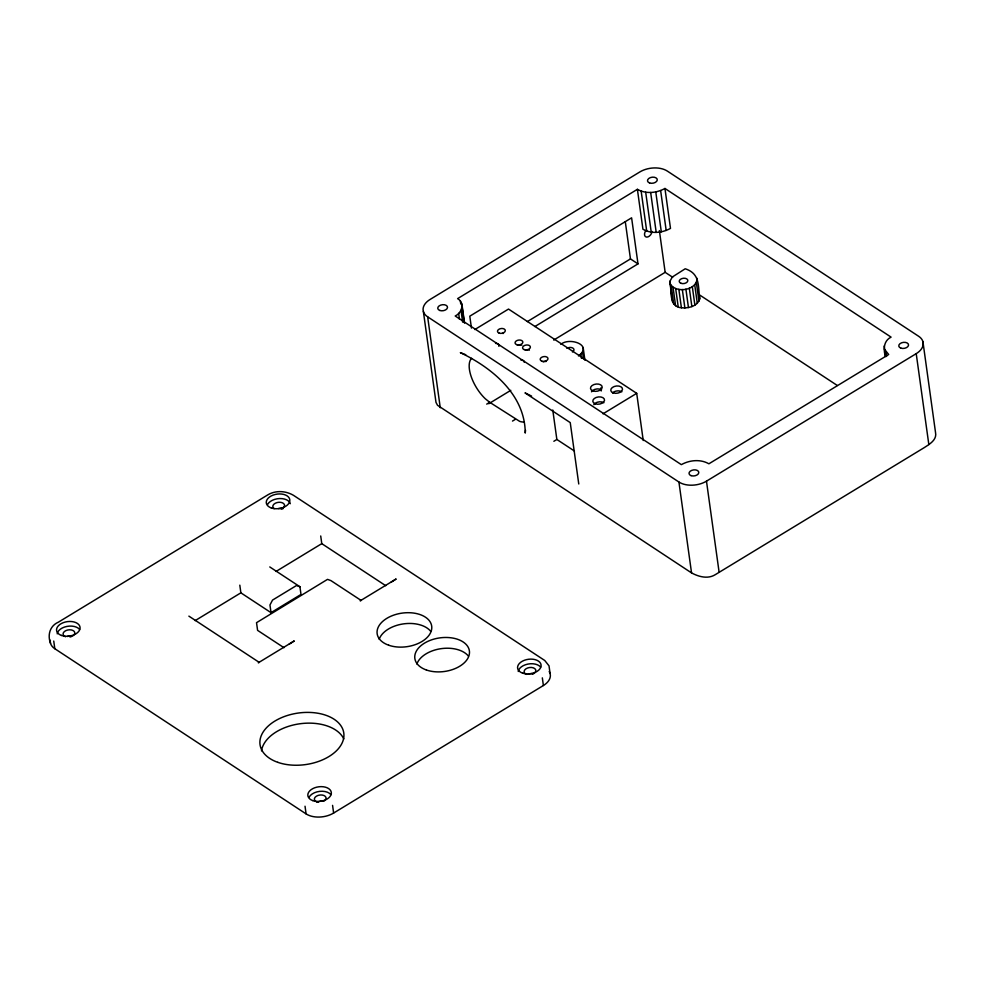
<?xml version="1.0" encoding="UTF-8"?>
<svg xmlns="http://www.w3.org/2000/svg" width="985" height="985" viewBox="0 0 985 985"><rect width="100%" height="100%" fill="white"/><g stroke="black" fill="none" stroke-linecap="round" stroke-linejoin="round"><path stroke-width="1.48" d="M525.534 430.236L525.239 433.068C525.153 394.813 492.02 367.725 460.34 352.63L465.757 354.76M884.407 349.146L888.679 354.502L708.892 463.8C700.47 458.961 689.623 460.02 681.349 464.649L455.193 315.988C461.965 312.947 465.055 302.777 457.606 298.627L637.393 189.317C645.828 194.156 656.663 193.097 664.949 188.467L891.093 337.129C883.508 340.748 883.274 349.478 885.429 356.533M578.454 355.93C593.598 344.848 569.084 336.932 560.871 344.368M669.899 281.341L672.324 276.994L685.228 268.77C700.224 273.719 697.959 285.453 699.719 298.923C697.54 306.372 688.256 308.502 681.398 307.763C668.322 306.778 671.942 290.267 669.899 281.341L672.607 301.976M670.046 283.557C675.341 293.825 697.109 290.513 697.011 278.299M423.378 311.494L435.986 402.373L437.512 405.278L691.544 572.901C698.685 576.767 707.883 579.328 715.307 574.649L924.275 447.609C929.471 444.21 937.129 439.913 935.528 432.513L922.92 341.623M289.196 644.153L294.281 640.915L258.316 662.782L259.227 662.376L188.874 616.13M391.07 582.221L396.155 578.983L360.202 600.838L361.101 600.431L330.948 580.621L327.525 579.365L256.531 622.68L257.59 630.363L283.975 647.699M474.819 329.544L508.506 309.068L636.704 393.335L643.242 440.517M527.369 321.59L630.462 258.92L637.997 263.869L534.904 326.54M553.73 340.071L665.158 272.328L672.706 277.277M486.713 404.121L489.705 402.299L519.637 421.346A27.605 12.509 58.7 0 0 523.589 421.999M488.757 403.739L510.784 390.343M512.495 421.075L515.487 419.253M195.153 620.624L240.869 592.835L271.023 612.658L300.991 594.435L299.933 586.764L269.779 566.941M276.059 571.435L321.775 543.646L385.738 585.693M553.865 441.28L556.857 439.47L574.452 451.031M603.005 413.823L636.704 393.335M427.65 316.838L678.924 482.022A19.663 12.103 -7.9 0 0 706.479 481.16L916.222 353.652A19.663 12.103 -7.9 0 0 918.648 336.279L667.362 171.107A19.663 12.103 -7.9 0 0 639.819 171.956L430.063 299.477A19.663 12.103 -7.9 0 0 427.65 316.838L440.258 407.728M50.321 640.213A19.663 12.103 -7.9 0 0 54.815 648.721L306.089 813.893A19.663 12.103 -7.9 0 0 333.632 813.044L543.388 685.523A19.663 12.103 -7.9 0 0 549.199 671.536M637.393 189.317L642.934 229.234C651.356 234.073 662.203 233.014 670.489 228.385L664.949 188.467M299.933 586.764L296.51 585.509L272.537 600.087L269.964 604.975L271.023 612.658M531.604 396.105L525.017 392.88L570.241 422.614L578.761 483.98M699.128 294.65L837.287 385.467M489.705 402.299L485.383 398.839A27.605 12.509 58.7 0 1 471.63 358.294M916.222 353.652L928.83 444.531M885.934 352.051L886.549 356.484M884.185 345.994L885.613 356.336M696.395 282.744L698.944 301.164M694.733 284.862L697.294 303.281M692.32 286.709L694.881 305.128M689.315 288.162L691.864 306.581M685.905 289.122L688.453 307.542M682.334 289.516L684.883 307.948M706.479 481.16L719.087 572.051M678.85 289.344L681.398 307.763M675.673 288.58L678.234 307M660.639 190.548L666.18 230.465M673.038 287.3L675.599 305.719M671.117 285.588L673.678 304.008M655.776 191.915L661.304 231.832M659.371 230.564L665.158 272.328M650.666 192.494L656.207 232.411M645.692 192.235L651.233 232.152M641.161 191.152L646.702 231.069M678.924 482.022L691.544 572.901M637.997 263.869L631.607 217.82L469.796 316.185L471.446 328.079M625.303 221.773L630.462 258.92M600.788 387.955L601.207 390.983M583.145 347.52L584.918 360.276M582.529 351.965L583.502 359.057M580.879 354.083L581.458 358.331M552.77 410.019L556.857 439.47M550.086 673.506L549.014 665.835L544.742 660.479L293.456 495.307C285.712 490.764 275.64 490.185 267.809 494.864L58.447 622.138C49.878 625.783 47.305 635.005 50.53 643.377M542.329 677.852L543.388 685.523M461.891 303.971L464.551 323.191M462.113 307.135L464.157 321.91M460.352 301.078L460.758 304.033M461.005 310.337L462.642 322.157M458.641 313.353L459.466 319.263M320.716 535.975L321.775 543.646M332.573 805.373L333.632 813.044M305.03 806.222L306.089 813.893M239.811 585.152L240.869 592.835M53.744 641.05L54.815 648.721M699.559 296.719L699.719 298.923M261.517 750.853A42.293 26.041 -7.9 0 1 299.378 723.84A42.293 26.041 -7.9 0 1 343.802 738.898M309.155 797.087A11.857 7.301 -7.9 0 1 319.706 791.361A11.857 7.301 -7.9 0 1 330.898 794.636M318.217 802.246A5.898 3.632 -7.9 0 1 315.138 797.247A5.898 3.632 -7.9 0 1 323.991 795.523A5.898 3.632 -7.9 0 1 323.991 801.125M518.233 671.487A11.857 7.301 -7.9 0 1 527.935 664.075A11.857 7.301 -7.9 0 1 540.654 667.116M526.606 674.405A5.898 3.632 -7.9 0 1 525.83 668.901A5.898 3.632 -7.9 0 1 534.781 668.618A5.898 3.632 -7.9 0 1 532.454 674.232M317.305 802.307A5.898 3.632 -7.9 0 1 323.08 801.187M274.187 508.691A5.91 3.632 -7.9 0 1 275.32 503.237A5.91 3.632 -7.9 0 1 283.778 503.692A5.91 3.632 -7.9 0 1 281.168 509.06M67.312 636.507A5.898 3.632 -7.9 0 1 71.806 636.002M65.576 636.753A5.898 3.632 -7.9 0 1 64.444 631.508A5.898 3.632 -7.9 0 1 73.087 630.535A5.898 3.632 -7.9 0 1 72.705 635.953M71.412 636.569A5.898 3.632 -7.9 0 1 69.96 636.987M278.521 508.58A5.91 3.632 -7.9 0 1 282.917 508.802M57.204 633.835A11.857 7.301 -7.9 0 1 66.894 626.423A11.857 7.301 -7.9 0 1 79.625 629.452M267.612 504.382A11.857 7.301 -7.9 0 1 279.728 498.545A11.857 7.301 -7.9 0 1 290.304 503.68M528.342 674.171A5.898 3.632 -7.9 0 1 532.836 673.666M416.877 664.025A27.531 16.954 -7.9 0 1 440.627 648.733A27.531 16.954 -7.9 0 1 468.417 656.108M379.188 639.24A27.531 16.954 -7.9 0 1 402.939 623.961A27.531 16.954 -7.9 0 1 430.728 631.336M652.045 231.438A4.913 3.164 -56.7 0 1 646.431 237.077A4.913 3.164 -56.7 0 1 645.951 230.465M566.904 348.333A4.322 2.659 -7.9 0 1 572.962 348.148A4.322 2.659 -7.9 0 1 572.433 351.965M612.522 392.855A5.898 3.632 -7.9 0 1 621.818 391.808M593.832 404.7A5.898 3.632 -7.9 0 1 603.842 402.742M591.517 391.796A5.898 3.632 -7.9 0 1 601.527 389.838M543.117 361.84A3.928 2.426 -7.9 0 1 546.096 361.507M525.51 350.266A3.928 2.426 -7.9 0 1 529.401 350.143M517.975 345.316A3.928 2.426 -7.9 0 1 521.865 345.193M502.424 333.386A3.928 2.426 -7.9 0 1 503.421 333.447M520.634 359.857A3.928 2.426 -7.9 0 1 524.18 362.197M495.553 343.371A3.928 2.426 -7.9 0 1 498.878 346.338M277.782 762.328A42.293 26.041 -7.9 0 0 343.777 737.531A42.293 26.041 -7.9 0 0 284.148 716.6A42.293 26.041 -7.9 0 0 277.782 762.328M312.824 800.633A11.857 7.301 -7.9 0 0 331.317 793.676A11.857 7.301 -7.9 0 0 314.609 787.815A11.857 7.301 -7.9 0 0 312.824 800.633M522.567 673.112A11.857 7.301 -7.9 0 0 541.073 666.155A11.857 7.301 -7.9 0 0 524.352 660.295A11.857 7.301 -7.9 0 0 522.567 673.112M61.538 635.46A11.857 7.301 -7.9 0 0 80.044 628.504A11.857 7.301 -7.9 0 0 63.323 622.643A11.857 7.301 -7.9 0 0 61.538 635.46M271.281 507.94A11.857 7.301 -7.9 0 0 289.799 500.983A11.857 7.301 -7.9 0 0 273.079 495.11A11.857 7.301 -7.9 0 0 271.281 507.94M388.718 645.224A27.531 16.954 -7.9 0 0 431.689 629.07A27.531 16.954 -7.9 0 0 392.855 615.44A27.531 16.954 -7.9 0 0 388.718 645.224M426.406 669.997A27.531 16.954 -7.9 0 0 469.389 653.843A27.531 16.954 -7.9 0 0 430.556 640.213A27.531 16.954 -7.9 0 0 426.406 669.997M649.571 182.951A4.913 3.029 -7.9 0 0 657.254 180.058A4.913 3.029 -7.9 0 0 650.322 177.632A4.913 3.029 -7.9 0 0 649.571 182.951M439.827 310.472A4.913 3.029 -7.9 0 0 447.498 307.579A4.913 3.029 -7.9 0 0 440.566 305.153A4.913 3.029 -7.9 0 0 439.827 310.472M900.856 348.124A4.913 3.029 -7.9 0 0 908.527 345.242A4.913 3.029 -7.9 0 0 901.595 342.805A4.913 3.029 -7.9 0 0 900.856 348.124M691.101 475.644A4.913 3.029 -7.9 0 0 698.784 472.763A4.913 3.029 -7.9 0 0 691.839 470.325A4.913 3.029 -7.9 0 0 691.101 475.644M681.066 283.335A4.322 2.659 -7.9 0 0 687.813 280.799A4.322 2.659 -7.9 0 0 681.706 278.656A4.322 2.659 -7.9 0 0 681.066 283.335M613.273 392.916A5.898 3.632 -7.9 0 0 622.483 389.457A5.898 3.632 -7.9 0 0 614.172 386.526A5.898 3.632 -7.9 0 0 613.273 392.916M499.149 333.127A3.928 2.426 -7.9 0 0 505.293 330.812A3.928 2.426 -7.9 0 0 499.74 328.867A3.928 2.426 -7.9 0 0 499.149 333.127M541.836 361.175A3.928 2.426 -7.9 0 0 547.98 358.872A3.928 2.426 -7.9 0 0 542.427 356.927A3.928 2.426 -7.9 0 0 541.836 361.175M524.229 349.613A3.928 2.426 -7.9 0 0 530.373 347.299A3.928 2.426 -7.9 0 0 524.82 345.353A3.928 2.426 -7.9 0 0 524.229 349.613M516.694 344.651A3.928 2.426 -7.9 0 0 522.838 342.349A3.928 2.426 -7.9 0 0 517.285 340.404A3.928 2.426 -7.9 0 0 516.694 344.651M592.982 390.946A5.898 3.632 -7.9 0 0 602.192 387.487A5.898 3.632 -7.9 0 0 593.869 384.569A5.898 3.632 -7.9 0 0 592.982 390.946M595.297 403.838A5.898 3.632 -7.9 0 0 604.507 400.378A5.898 3.632 -7.9 0 0 596.184 397.46A5.898 3.632 -7.9 0 0 595.297 403.838"/></g></svg>
